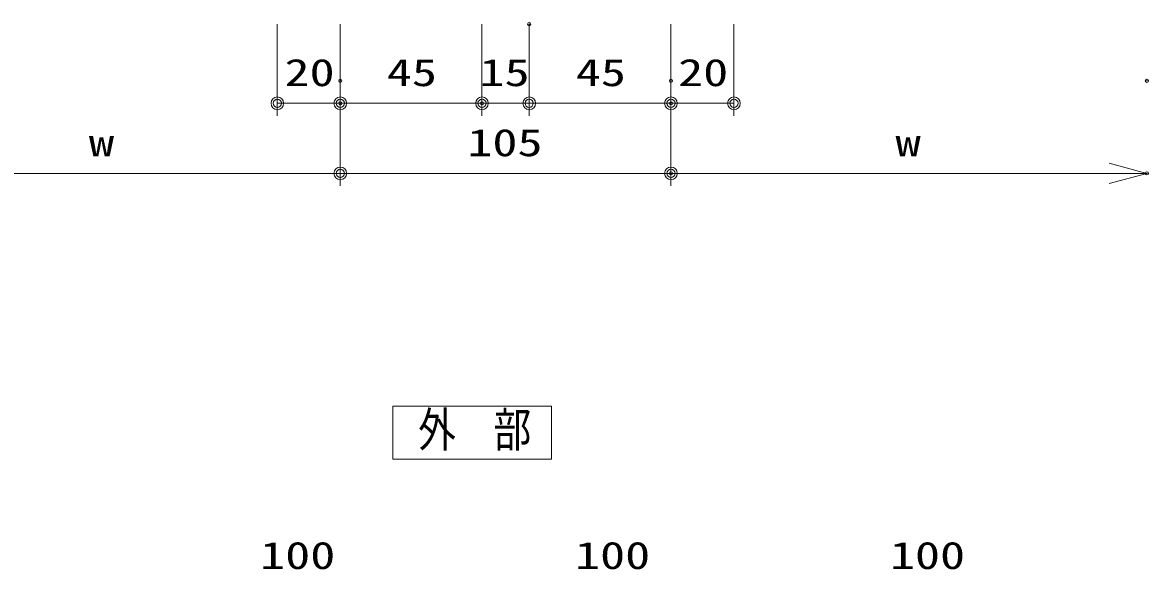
# Model space of a CAD drawing. Units: millimetres, scale not verified. Extents: x -791 to 791, y -562 to 562.
# Drawn here: x 111.3 to 468.9, y 35.4 to 209 of the extents above; entities that cross this region are included whole.
import ezdxf
from ezdxf.enums import TextEntityAlignment as Align

# ---------------------------------------------------------------- set-up
doc = ezdxf.new("R2010")
doc.units = ezdxf.units.MM
doc.header["$LTSCALE"] = 2
doc.header["$PDMODE"] = 32
doc.header["$PDSIZE"] = 1
for name, color, linetype, lineweight in [('0-2_USERZ', 3, 'Continuous', 9), ('0-7_0', 7, 'Continuous', 9), ('0-8_DEFPOINTS', 1, 'Continuous', 9), ('0-B_USER1', 4, 'Continuous', 9)]:
    doc.layers.add(name, color=color, linetype=linetype, lineweight=lineweight)
doc.styles.add('ＭＳ ゴシック', font='')
doc.styles.get('ＭＳ ゴシック').set_extended_font_data('MS Gothic')

# ---------------------------------------------------------------- blocks, each defined once
blk = doc.blocks.new('DOT1')
at = {"layer": '0-7_0'}
blk.add_line((0, 0), (-2, 0), dxfattribs=at)
for radius in [1, 0.65]:
    blk.add_circle((0, 0), radius, dxfattribs=at)
blk = doc.blocks.new('Open30_30')
at = {"layer": '0-7_0'}
for q in [(-6, 1.608), (-6, 0), (-6, -1.608)]:
    blk.add_line((0, 0), q, dxfattribs=at)
blk = doc.blocks.new('GAIBU_W')
at = {"layer": '0-B_USER1'}
blk.add_lwpolyline([(-33.6, -11.2), (33.6, -11.2), (33.6, 11.2), (-33.6, 11.2)], close=True, dxfattribs=at)
at = {"layer": '0-B_USER1', "style": 'ＭＳ ゴシック', "width": 0.8}
blk.add_text('外\u3000部', height=14.62, dxfattribs=at).set_placement((-22.8, -10.413), align=Align.BOTTOM_LEFT)

msp = doc.modelspace()

# ---------------------------------------------------------------- linework, layer by layer
at = {"layer": '0-2_USERZ'}
for p, q in [((192.227, 208.515), (192.227, 179.393)), ((212.227, 208.515), (212.227, 157.147)), ((212.227, 208.515), (212.227, 179.393)), ((212.227, 208.515), (212.227, 179.393)), ((257.227, 208.515), (257.227, 179.393)), ((257.227, 208.515), (257.227, 179.393)), ((272.226, 208.515), (272.226, 179.393)), ((317.227, 208.515), (317.227, 179.393)), ((317.227, 208.515), (317.227, 157.147)), ((317.227, 208.515), (317.227, 179.393)), ((337.227, 208.515), (337.227, 179.393)), ((272.226, 204.515), (272.226, 179.393)), ((212.227, 186.516), (212.227, 157.147)), ((317.227, 186.516), (317.227, 157.147)), ((196.227, 183.393), (208.227, 183.393)), ((253.227, 183.393), (216.227, 183.393)), ((268.226, 183.393), (261.227, 183.393)), ((276.226, 183.393), (313.227, 183.393)), ((333.227, 183.393), (321.227, 183.393)), ((208.227, 161.147), (65.074, 161.147)), ((216.227, 161.147), (313.227, 161.147)), ((321.227, 161.147), (464.379, 161.147))]:
    msp.add_line(p, q, dxfattribs=at)
at = {"layer": '0-8_DEFPOINTS'}
for p in [(272.226, 208.515), (212.227, 190.516), (317.227, 190.516), (468.379, 190.516), (212.227, 183.393), (212.227, 183.393), (257.227, 183.393), (317.227, 183.393), (317.227, 161.147), (468.379, 161.147)]:
    msp.add_point(p, dxfattribs=at)

# ---------------------------------------------------------------- block references
at = {"layer": '0-2_USERZ', "xscale": 2, "yscale": 2, "rotation": 180}
for p in [(192.227, 183.393), (212.227, 183.393), (257.227, 183.393), (272.226, 183.393), (317.227, 183.393), (212.227, 161.147), (317.227, 161.147)]:
    msp.add_blockref('DOT1', p, dxfattribs=at)
at = {"layer": '0-2_USERZ', "xscale": 2, "yscale": 2}
for name, p in [('DOT1', (212.227, 183.393)), ('DOT1', (257.227, 183.393)), ('DOT1', (272.226, 183.393)), ('DOT1', (317.227, 183.393)), ('DOT1', (337.227, 183.393)), ('DOT1', (212.227, 161.147)), ('DOT1', (317.227, 161.147)), ('Open30_30', (468.379, 161.147))]:
    msp.add_blockref(name, p, dxfattribs=at)
at = {"layer": '0-B_USER1', "xscale": 0.75, "yscale": 0.75}
msp.add_blockref('GAIBU_W', (254.064, 78.835), dxfattribs=at)

# ---------------------------------------------------------------- texts
at = {"layer": '0-2_USERZ', "style": 'ＭＳ ゴシック', "width": 1.35}
for s, p in [('20', (194.512, 186.227)), ('45', (227.012, 186.227)), ('15', (256.434, 186.227)), ('45', (287.012, 186.227)), ('20', (319.512, 186.227)), ('w', (132.408, 163.981)), ('105', (252.577, 163.981)), ('w', (388.56, 163.981)), ('100', (186.769, 32.951)), ('100', (286.769, 32.951)), ('100', (386.77, 32.951))]:
    msp.add_text(s, height=8.666, dxfattribs=at).set_placement(p, align=Align.BOTTOM_LEFT)

doc.saveas('drawing.dxf')
